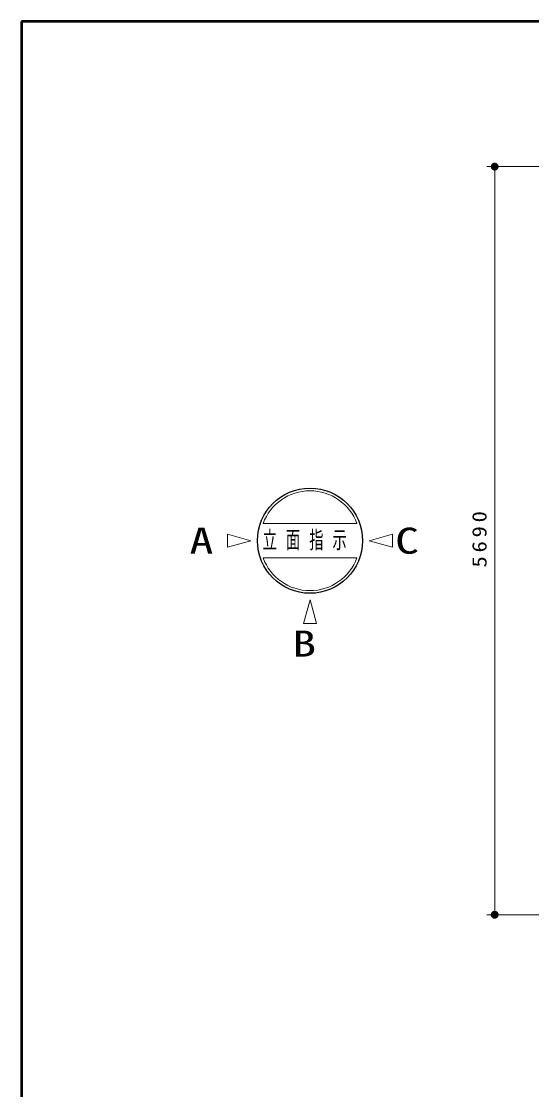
# Model space of a CAD drawing. Units: millimetres on the paper, with parts at other scales. Extents: x -365 to 0, y -26 to 257.
# Drawn here: x -365 to -300.2, y 121.6 to 257 of the extents above; entities that cross this region are included whole.
import ezdxf
from ezdxf.enums import TextEntityAlignment as Align

# ---------------------------------------------------------------- set-up
doc = ezdxf.new("R2010")
doc.units = ezdxf.units.MM
doc.layers.add('LY_1', color=7, linetype='Continuous', lineweight=13)
doc.styles.add('ＭＳ ゴシック', font='')
doc.styles.get('ＭＳ ゴシック').set_extended_font_data('MS Gothic')

# ---------------------------------------------------------------- blocks, each defined once
blk = doc.blocks.new('filled_dot')
at = {"color": 0, "linetype": 'Continuous', "lineweight": -2, "const_width": 1.25}
blk.add_lwpolyline([(-0.625, 0, 1), (0.625, 0, 1)], format="xyb", close=True, dxfattribs=at)

msp = doc.modelspace()

# ---------------------------------------------------------------- linework, layer by layer
at = {"layer": 'LY_1', "lineweight": 50}
for p, q in [((0, 257), (-365, 257)), ((-365, 257), (-365, 0))]:
    msp.add_line(p, q, dxfattribs=at)
at = {"layer": 'LY_1'}
for p, q in [((-277.078, 238.584), (-305.935, 238.584)), ((-304.935, 143.751), (-304.935, 238.584)), ((-322.418, 193.334), (-334.32, 193.334)), ((-335.869, 191.168), (-338.856, 192.001)), ((-338.856, 190.334), (-338.856, 192.001)), ((-335.869, 191.168), (-338.856, 190.334)), ((-320.869, 191.168), (-317.882, 192.001)), ((-320.869, 191.168), (-317.882, 190.334)), ((-317.882, 192.001), (-317.882, 190.334)), ((-322.418, 189.001), (-334.32, 189.001)), ((-328.369, 183.668), (-329.202, 180.681)), ((-328.369, 183.668), (-327.536, 180.681)), ((-327.536, 180.681), (-329.202, 180.681)), ((-275.67, 143.751), (-305.935, 143.751))]:
    msp.add_line(p, q, dxfattribs=at)
at = {"layer": 'LY_1', "lineweight": 25}
msp.add_circle((-328.369, 191.168), 6.667, dxfattribs=at)
at = {"layer": 'LY_1'}
for start, end in [(20.00519, 159.99481), (200.00519, 339.99481)]:
    msp.add_arc((-328.369, 191.168), 6.333, start, end, dxfattribs=at)

# ---------------------------------------------------------------- block references
at = {"layer": 'LY_1', "xscale": 0.4, "yscale": 0.4}
for p, rotation in [((-304.935, 238.584), 270), ((-304.935, 143.751), 90)]:
    msp.add_blockref('filled_dot', p, dxfattribs=dict(at, rotation=rotation))

# ---------------------------------------------------------------- texts
at = {"layer": 'LY_1', "style": 'ＭＳ ゴシック', "width": 1.35}
for s, p in [('A', (-343.662, 191.168)), ('C', (-317.576, 191.168)), ('B', (-330.619, 178.124))]:
    msp.add_text(s, height=3.299, dxfattribs=at).set_placement(p, align=Align.MIDDLE_LEFT)
at = {"layer": 'LY_1', "insert": (-305.935, 191.577), "char_height": 1.833, "attachment_point": 8, "rotation": 90, "style": 'ＭＳ ゴシック'}
msp.add_mtext('\\T1.33;\\W1.15;5690', dxfattribs=at)
at = {"layer": 'LY_1', "insert": (-334.369, 191.168), "char_height": 2.199, "attachment_point": 4, "style": 'ＭＳ ゴシック'}
msp.add_mtext('\\T1.64;\\W0.6;立面指示', dxfattribs=at)

doc.saveas('drawing.dxf')
